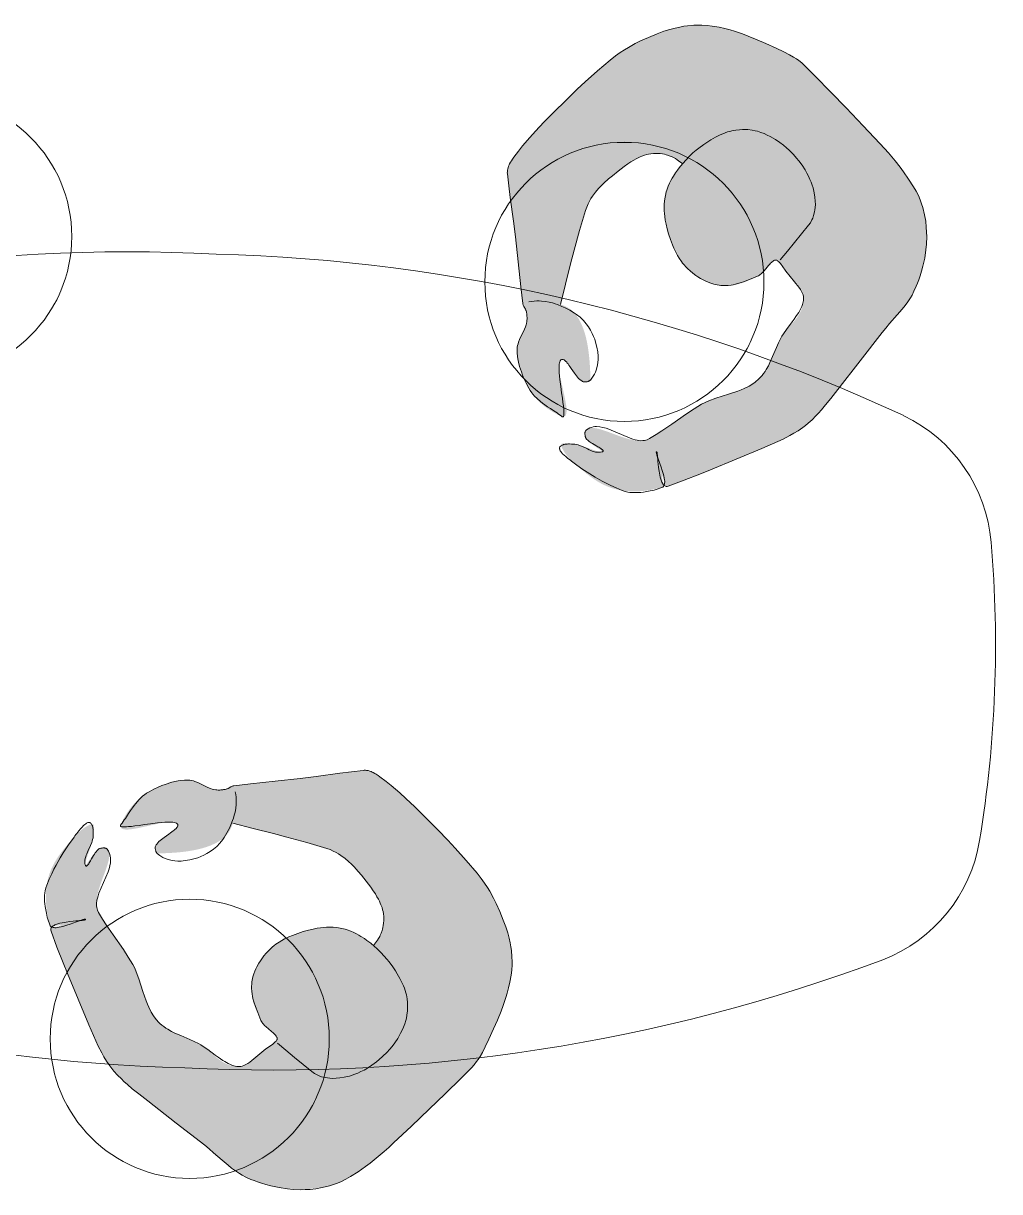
# Model space of a CAD drawing. Header units: millimetres. Extents: x 77208 to 83183, y 651 to 49284.
# Drawn here: x 80481 to 81740, y 40505 to 42012 of the extents above; entities that cross this region are included whole.
import ezdxf

# ---------------------------------------------------------------- set-up
doc = ezdxf.new("R2010")
doc.units = ezdxf.units.MM
doc.header["$MEASUREMENT"] = 0
for name, color, linetype, lineweight in [('FURN-FREE', 1, 'Continuous', 0), ('PRES-FILL', 7, 'Continuous', 0), ('PRES-PEOP', 42, 'Continuous', 0)]:
    doc.layers.add(name, color=color, linetype=linetype, lineweight=lineweight)

msp = doc.modelspace()

# ---------------------------------------------------------------- linework, layer by layer
at = {"layer": 'FURN-FREE', "extrusion": (0, 0, -1)}
for centre, radius, start, end in [((-81530.3, 41325.5), 200, 115.6723, 175.1154), ((-80178.4, 41210), 1556.8, 175.1154, 189.3111), ((-81517.3, 40990.5), 200, 189.3111, 248.7542)]:
    msp.add_arc(centre, radius, start, end, dxfattribs=at)

# ---------------------------------------------------------------- wipeouts: each hides what was drawn before it
at = {"lineweight": 0}
for points in [[(81280.8, 41852.5), (81245.8, 41853.8), (81247.2, 41888.8), (81282.1, 41887.5)], [(80502.6, 41628.7), (80521.2, 41658.3), (80550.8, 41639.7), (80532.2, 41610.1)], [(81093.6, 41612.2), (81109.9, 41581.2), (81078.9, 41564.9), (81062.6, 41595.9)], [(81395.3, 41570.2), (81413.9, 41599.8), (81443.6, 41581.1), (81424.9, 41551.5)], [(80720.1, 40876.4), (80685.2, 40877.7), (80686.5, 40912.7), (80721.5, 40911.3)], [(80532.9, 40636.1), (80605.9, 40602.9), (80518.3, 40588.8), (80501.9, 40619.8)], [(80834.6, 40594.1), (80853.3, 40623.7), (80882.9, 40605), (80864.2, 40575.4)]]:
    msp.add_wipeout(points, dxfattribs=at).dxf.layer = 'FURN-FREE'

# ---------------------------------------------------------------- next in the draw order: wipeouts: each hides what was drawn before it
for points in [[(80184, 41743.8), (80183.9, 41732.5), (80184.5, 41721.2), (80185.8, 41709.9), (80187.9, 41698.8), (80190.6, 41687.9), (80194, 41677.1), (80198.1, 41666.5), (80202.9, 41656.3), (80208.2, 41646.3), (80214.2, 41636.7), (80220.8, 41627.5), (80227.9, 41618.8), (80235.6, 41610.5), (80243.8, 41602.7), (80252.5, 41595.4), (80261.6, 41588.7), (80271.1, 41582.6), (80280.9, 41577), (80291.1, 41572.1), (80301.6, 41567.9), (80312.4, 41564.3), (80323.3, 41561.4), (80334.4, 41559.2), (80345.6, 41557.7), (80356.9, 41557), (80368.2, 41556.9), (80379.5, 41557.5), (80390.7, 41558.8), (80401.8, 41560.9), (80412.8, 41563.6), (80423.6, 41567), (80434.1, 41571.1), (80444.4, 41575.9), (80454.3, 41581.2), (80463.9, 41587.2), (80473.1, 41593.8), (80481.9, 41600.9), (80490.2, 41608.6), (80498, 41616.8), (80505.2, 41625.5), (80512, 41634.6), (80518.1, 41644.1), (80523.6, 41653.9), (80528.5, 41664.1), (80532.7, 41674.6), (80536.3, 41685.4), (80539.2, 41696.3), (80541.4, 41707.4), (80542.9, 41718.6), (80543.7, 41729.9), (80543.8, 41741.2), (80543.1, 41752.5), (80541.8, 41763.7), (80539.8, 41774.8), (80537, 41785.8), (80533.6, 41796.6), (80529.5, 41807.1), (80524.8, 41817.4), (80519.4, 41827.3), (80513.4, 41836.9), (80506.8, 41846.1), (80499.7, 41854.9), (80492, 41863.2), (80483.8, 41871), (80475.2, 41878.3), (80466.1, 41885), (80456.6, 41891.1), (80446.7, 41896.6), (80436.5, 41901.5), (80426, 41905.7), (80415.3, 41909.3), (80404.4, 41912.2), (80393.3, 41914.4), (80382.1, 41915.9), (80370.8, 41916.7), (80359.5, 41916.8), (80348.2, 41916.1), (80336.9, 41914.8), (80325.8, 41912.8), (80314.9, 41910), (80304.1, 41906.6), (80293.5, 41902.5), (80283.3, 41897.8), (80273.3, 41892.4), (80263.7, 41886.4), (80254.5, 41879.8), (80245.8, 41872.7), (80237.5, 41865), (80229.7, 41856.8), (80222.4, 41848.2), (80215.7, 41839.1), (80209.6, 41829.6), (80204, 41819.7), (80199.1, 41809.5), (80194.9, 41799), (80191.3, 41788.3), (80188.4, 41777.4), (80186.2, 41766.3)], [(81076.7, 41685.2), (81076.6, 41673.9), (81077.2, 41662.6), (81078.6, 41651.4), (81080.6, 41640.3), (81083.3, 41629.3), (81086.8, 41618.5), (81090.8, 41608), (81095.6, 41597.7), (81101, 41587.8), (81106.9, 41578.2), (81113.5, 41569), (81120.7, 41560.2), (81128.4, 41551.9), (81136.5, 41544.1), (81145.2, 41536.8), (81154.3, 41530.1), (81163.8, 41524), (81173.7, 41518.5), (81183.9, 41513.6), (81194.4, 41509.4), (81205.1, 41505.8), (81216, 41502.9), (81227.1, 41500.7), (81238.3, 41499.2), (81249.6, 41498.4), (81260.9, 41498.3), (81272.2, 41499), (81283.4, 41500.3), (81294.5, 41502.3), (81305.5, 41505.1), (81316.3, 41508.5), (81326.8, 41512.6), (81337.1, 41517.3), (81347.1, 41522.7), (81356.6, 41528.7), (81365.8, 41535.3), (81374.6, 41542.4), (81382.9, 41550.1), (81390.7, 41558.3), (81398, 41566.9), (81404.7, 41576), (81410.8, 41585.5), (81416.3, 41595.4), (81421.2, 41605.6), (81425.5, 41616.1), (81429, 41626.8), (81431.9, 41637.7), (81434.1, 41648.8), (81435.6, 41660), (81436.4, 41671.3), (81436.5, 41682.6), (81435.9, 41693.9), (81434.5, 41705.2), (81432.5, 41716.3), (81429.8, 41727.2), (81426.3, 41738), (81422.3, 41748.6), (81417.5, 41758.8), (81412.1, 41768.8), (81406.1, 41778.4), (81399.6, 41787.6), (81392.4, 41796.3), (81384.7, 41804.6), (81376.6, 41812.4), (81367.9, 41819.7), (81358.8, 41826.4), (81349.3, 41832.5), (81339.4, 41838.1), (81329.2, 41843), (81318.7, 41847.2), (81308, 41850.8), (81297.1, 41853.7), (81286, 41855.9), (81274.8, 41857.4), (81263.5, 41858.1), (81252.2, 41858.2), (81240.9, 41857.6), (81229.7, 41856.3), (81218.5, 41854.2), (81207.6, 41851.5), (81196.8, 41848.1), (81186.3, 41844), (81176, 41839.2), (81166, 41833.9), (81156.4, 41827.9), (81147.3, 41821.3), (81138.5, 41814.2), (81130.2, 41806.5), (81122.4, 41798.3), (81115.1, 41789.6), (81108.4, 41780.5), (81102.3, 41771), (81096.8, 41761.2), (81091.9, 41751), (81087.6, 41740.5), (81084.1, 41729.7), (81081.2, 41718.8), (81079, 41707.7)], [(80516, 40709.1), (80515.9, 40697.8), (80516.6, 40686.5), (80517.9, 40675.3), (80519.9, 40664.2), (80522.7, 40653.2), (80526.1, 40642.4), (80530.2, 40631.9), (80534.9, 40621.6), (80540.3, 40611.7), (80546.3, 40602.1), (80552.9, 40592.9), (80560, 40584.1), (80567.7, 40575.8), (80575.9, 40568), (80584.5, 40560.7), (80593.6, 40554), (80603.1, 40547.9), (80613, 40542.4), (80623.2, 40537.5), (80633.7, 40533.3), (80644.4, 40529.7), (80655.4, 40526.8), (80666.5, 40524.6), (80677.7, 40523.1), (80688.9, 40522.3), (80700.2, 40522.2), (80711.5, 40522.9), (80722.8, 40524.2), (80733.9, 40526.2), (80744.9, 40529), (80755.6, 40532.4), (80766.2, 40536.5), (80776.5, 40541.2), (80786.4, 40546.6), (80796, 40552.6), (80805.2, 40559.2), (80814, 40566.3), (80822.3, 40574), (80830.1, 40582.2), (80837.3, 40590.8), (80844, 40599.9), (80850.2, 40609.4), (80855.7, 40619.3), (80860.6, 40629.5), (80864.8, 40640), (80868.4, 40650.7), (80871.3, 40661.6), (80873.5, 40672.7), (80875, 40683.9), (80875.8, 40695.2), (80875.8, 40706.5), (80875.2, 40717.8), (80873.9, 40729), (80871.8, 40740.2), (80869.1, 40751.1), (80865.7, 40761.9), (80861.6, 40772.5), (80856.9, 40782.7), (80851.5, 40792.7), (80845.5, 40802.3), (80838.9, 40811.5), (80831.8, 40820.2), (80824.1, 40828.5), (80815.9, 40836.3), (80807.2, 40843.6), (80798.1, 40850.3), (80788.6, 40856.4), (80778.8, 40862), (80768.6, 40866.8), (80758.1, 40871.1), (80747.4, 40874.7), (80736.4, 40877.6), (80725.3, 40879.7), (80714.1, 40881.2), (80702.8, 40882), (80691.5, 40882.1), (80680.2, 40881.5), (80669, 40880.2), (80657.9, 40878.1), (80646.9, 40875.4), (80636.1, 40872), (80625.6, 40867.9), (80615.3, 40863.1), (80605.4, 40857.8), (80595.8, 40851.8), (80586.6, 40845.2), (80577.8, 40838), (80569.5, 40830.4), (80561.7, 40822.2), (80554.5, 40813.5), (80547.8, 40804.4), (80541.6, 40794.9), (80536.1, 40785), (80531.2, 40774.9), (80527, 40764.4), (80523.4, 40753.6), (80520.5, 40742.7), (80518.3, 40731.6)]]:
    msp.add_wipeout(points, dxfattribs=at).dxf.layer = 'FURN-FREE'

# ---------------------------------------------------------------- next in the draw order: hatches: boundary and pattern name
at = {"layer": 'PRES-FILL'}
h = msp.add_hatch(color=256, dxfattribs=at)
edge = h.paths.add_edge_path(flags=16)
edge.add_spline(control_points=[(81307.9, 41416.1), (81305.9, 41418.7), (81305.2, 41423.8), (81304.8, 41429.7)], knot_values=[0, 0, 0, 0, 1, 1, 1, 1], degree=3, periodic=0)
edge.add_spline(control_points=[(81304.8, 41429.7), (81299.6, 41442.5), (81290.6, 41458.3), (81297.9, 41459.2), (81304.9, 41460.1), (81303.9, 41443), (81304.8, 41429.7)], knot_values=[0, 0, 0, 0, 0.509531, 0.509531, 0.509531, 1, 1, 1, 1], degree=3, periodic=0)
edge.add_spline(control_points=[(81304.8, 41429.7), (81307, 41424.2), (81308.6, 41419.2), (81307.9, 41416.1)], knot_values=[0, 0, 0, 0, 1, 1, 1, 1], degree=3, periodic=0)
edge.add_spline(control_points=[(81307.9, 41416.1), (81309.1, 41414.6), (81310.7, 41414), (81313, 41414.9), (81331.1, 41421.6), (81349.5, 41428.5), (81367.6, 41436), (81389.7, 41445.1), (81411.6, 41454.1), (81433.6, 41463.5), (81454.5, 41472.4), (81476.1, 41481), (81493.4, 41495.9), (81508.2, 41508.6), (81519.9, 41524.3), (81531.9, 41539.5), (81551.1, 41563.9), (81569.8, 41588.7), (81589.1, 41613), (81598.5, 41624.9), (81609, 41635.9), (81618.5, 41647.7), (81630.2, 41662.1), (81637.5, 41679), (81641.5, 41698.5), (81648.9, 41734.7), (81647.7, 41770.8), (81629.5, 41801), (81617.1, 41821.6), (81602.3, 41839.6), (81586.1, 41856.7), (81571.6, 41872), (81557.1, 41887.3), (81542.5, 41902.5), (81524.8, 41920.9), (81507.2, 41939.3), (81489, 41957.1), (81475.3, 41970.6), (81456.6, 41977.4), (81438.8, 41985.6), (81416.6, 41996), (81395, 42004.7), (81369.9, 42008.2), (81344.9, 42011.6), (81321.9, 42007.1), (81298.6, 41998.2), (81276.3, 41989.5), (81256, 41979.1), (81238.1, 41964.3), (81212.1, 41942.7), (81187.9, 41919.5), (81164.2, 41895.8), (81146.4, 41877.9), (81129.5, 41859.1), (81114.1, 41839.1), (81109.3, 41833), (81105, 41825.4), (81105.6, 41817.5), (81107.8, 41789.6), (81113, 41763.4), (81116.2, 41736.3), (81119.5, 41707.8), (81121.9, 41679), (81125.6, 41650.5), (81126, 41647), (81128.8, 41644.3), (81129.8, 41640.9), (81130.8, 41637.4), (81131.1, 41633.8), (81131, 41630.2), (81130.7, 41616.6), (81118, 41606.1), (81118.1, 41591.6), (81118.2, 41572.9), (81125.5, 41555.9), (81133.2, 41541.2), (81141.3, 41525.6), (81159.6, 41511.2), (81175.4, 41505), (81196.3, 41496.9), (81159.3, 41580.5), (81176.6, 41578.4), (81186.4, 41577.2), (81193.6, 41549), (81206.5, 41549.2), (81208.6, 41549.3), (81212.8, 41549.5), (81212.7, 41551.7), (81212.2, 41581.6), (81209.2, 41618.5), (81192.2, 41638.1), (81187.7, 41643.3), (81181.4, 41646.9), (81173.9, 41649.3)], knot_values=[0, 0, 0, 0, 0.004098, 0.004098, 0.004098, 0.036354, 0.036354, 0.036354, 0.07573, 0.07573, 0.07573, 0.113201, 0.113201, 0.113201, 0.145266, 0.145266, 0.145266, 0.196552, 0.196552, 0.196552, 0.221625, 0.221625, 0.221625, 0.252365, 0.252365, 0.252365, 0.309173, 0.309173, 0.309173, 0.348127, 0.348127, 0.348127, 0.382965, 0.382965, 0.382965, 0.425054, 0.425054, 0.425054, 0.456865, 0.456865, 0.456865, 0.496842, 0.496842, 0.496842, 0.536467, 0.536467, 0.536467, 0.574696, 0.574696, 0.574696, 0.630228, 0.630228, 0.630228, 0.671879, 0.671879, 0.671879, 0.684675, 0.684675, 0.684675, 0.729775, 0.729775, 0.729775, 0.777357, 0.777357, 0.777357, 0.783126, 0.783126, 0.783126, 0.789055, 0.789055, 0.789055, 0.811446, 0.811446, 0.811446, 0.840448, 0.840448, 0.840448, 0.871083, 0.871083, 0.871083, 0.911485, 0.911485, 0.911485, 0.934486, 0.934486, 0.934486, 0.938181, 0.938181, 0.938181, 0.987094, 0.987094, 0.987094, 1, 1, 1, 1], degree=3, periodic=0)
edge.add_line((81173.9, 41649.3), (81187.1, 41701.7))
edge.add_spline(control_points=[(81187.1, 41701.7), (81193, 41724.8), (81199.3, 41747.7), (81206.3, 41770.4), (81213.6, 41794.6), (81236.3, 41811.8), (81256.4, 41827.1), (81267.4, 41835.4), (81278.3, 41842.8), (81293.9, 41843.9), (81306, 41844.8), (81316, 41841.9), (81324.7, 41835.7)], knot_values=[0, 0, 0, 0, 0.324205, 0.324205, 0.324205, 0.66843, 0.66843, 0.66843, 0.855113, 0.855113, 0.855113, 1, 1, 1, 1], degree=3, periodic=0)
edge.add_line((81324.7, 41835.7), (81331.6, 41830.8))
edge.add_spline(control_points=[(81331.6, 41830.8), (81322.6, 41820.3), (81314.4, 41809.2), (81310.6, 41794.2), (81305.7, 41774.9), (81307.9, 41759.5), (81313.6, 41740.2), (81319.4, 41720.5), (81328.7, 41704.6), (81341.3, 41692.5), (81352.5, 41681.7), (81366.9, 41674.5), (81386.8, 41673.5), (81404.1, 41672.6), (81415.2, 41680), (81428.2, 41685.6), (81438.1, 41689.8), (81445, 41709.8), (81454.6, 41705.2), (81459.5, 41702.9), (81461.7, 41696.5), (81464.9, 41691.9), (81472.8, 41680.2), (81487.7, 41672.6), (81487.6, 41656.2), (81487.4, 41633.1), (81467.1, 41622.3), (81457.8, 41605), (81449.5, 41589.5), (81444.6, 41570.9), (81434, 41557.6), (81416.9, 41536), (81380.7, 41534.2), (81356.1, 41520.4), (81333.3, 41507.5), (81311.5, 41488.9), (81289.1, 41476.2), (81266.2, 41463.1), (81220.5, 41499.6), (81207.5, 41487.4), (81206, 41486), (81205.5, 41481), (81206.2, 41478.4), (81208.3, 41470), (81231.2, 41459.9), (81227.5, 41459), (81222.6, 41457.8), (81202.5, 41468.3), (81190.2, 41469.2), (81185.3, 41469.5), (81172.9, 41472.3), (81174.9, 41467), (81178.6, 41457.4), (81184.8, 41450.5), (81191.8, 41444.5), (81209.4, 41429.3), (81226.4, 41413.3), (81253.8, 41409.2), (81273.6, 41406.3), (81291, 41409.7), (81305, 41413.2), (81306.6, 41413.6), (81307.5, 41414.6), (81307.9, 41416.1)], knot_values=[0, 0, 0, 0, 0.044568, 0.044568, 0.044568, 0.101682, 0.101682, 0.101682, 0.159954, 0.159954, 0.159954, 0.212108, 0.212108, 0.212108, 0.25772, 0.25772, 0.25772, 0.292514, 0.292514, 0.292514, 0.310285, 0.310285, 0.310285, 0.355053, 0.355053, 0.355053, 0.417583, 0.417583, 0.417583, 0.47369, 0.47369, 0.47369, 0.564976, 0.564976, 0.564976, 0.649839, 0.649839, 0.649839, 0.736981, 0.736981, 0.736981, 0.746599, 0.746599, 0.746599, 0.777051, 0.777051, 0.777051, 0.817948, 0.817948, 0.817948, 0.83422, 0.83422, 0.83422, 0.863911, 0.863911, 0.863911, 0.939425, 0.939425, 0.939425, 0.993629, 0.993629, 0.993629, 1, 1, 1, 1], degree=3, periodic=0)
h = msp.add_hatch(color=256, dxfattribs=at)
edge = h.paths.add_edge_path(flags=16)
edge.add_spline(control_points=[(80518.3, 40846.2), (80520.8, 40848.1), (80526, 40848.8), (80531.9, 40849.2)], knot_values=[0, 0, 0, 0, 1, 1, 1, 1], degree=3, periodic=0)
edge.add_spline(control_points=[(80531.9, 40849.2), (80544.7, 40854.4), (80560.5, 40863.4), (80561.4, 40856.1), (80562.3, 40849.1), (80545.2, 40850.1), (80531.9, 40849.2)], knot_values=[0, 0, 0, 0, 0.509531, 0.509531, 0.509531, 1, 1, 1, 1], degree=3, periodic=0)
edge.add_spline(control_points=[(80531.9, 40849.2), (80526.4, 40847), (80521.4, 40845.5), (80518.3, 40846.2)], knot_values=[0, 0, 0, 0, 1, 1, 1, 1], degree=3, periodic=0)
edge.add_spline(control_points=[(80518.3, 40846.2), (80516.8, 40845), (80516.2, 40843.3), (80517, 40841), (80523.8, 40822.9), (80530.7, 40804.5), (80538.2, 40786.4), (80547.3, 40764.3), (80556.3, 40742.4), (80565.7, 40720.4), (80574.6, 40699.5), (80583.2, 40678), (80598.1, 40660.7), (80610.8, 40645.8), (80626.5, 40634.1), (80641.7, 40622.1), (80666, 40602.9), (80690.9, 40584.2), (80715.2, 40565), (80727.1, 40555.6), (80738.1, 40545), (80749.9, 40535.5), (80764.3, 40523.8), (80781.1, 40516.5), (80800.7, 40512.5), (80836.9, 40505.2), (80873, 40506.4), (80903.1, 40524.5), (80923.8, 40536.9), (80941.8, 40551.7), (80958.9, 40567.9), (80974.2, 40582.4), (80989.5, 40597), (81004.7, 40611.6), (81023.1, 40629.2), (81041.5, 40646.9), (81059.3, 40665), (81072.8, 40678.7), (81079.6, 40697.5), (81087.8, 40715.2), (81098.2, 40737.5), (81106.9, 40759), (81110.4, 40784.2), (81113.8, 40809.1), (81109.3, 40832.2), (81100.3, 40855.4), (81091.7, 40877.8), (81081.3, 40898), (81066.5, 40915.9), (81044.9, 40941.9), (81021.7, 40966.2), (80998, 40989.9), (80980.1, 41007.6), (80961.3, 41024.5), (80941.3, 41040), (80935.2, 41044.7), (80927.6, 41049), (80919.7, 41048.4), (80891.8, 41046.2), (80865.6, 41041), (80838.5, 41037.8), (80810, 41034.5), (80781.2, 41032.1), (80752.7, 41028.5), (80749.2, 41028), (80746.5, 41025.2), (80743.1, 41024.3), (80739.6, 41023.3), (80736, 41023), (80732.4, 41023), (80718.8, 41023.3), (80708.3, 41036), (80693.8, 41035.9), (80675.1, 41035.8), (80658.1, 41028.5), (80643.4, 41020.8), (80627.8, 41012.8), (80613.4, 40994.4), (80607.2, 40978.6), (80599.1, 40957.7), (80682.6, 40994.7), (80680.6, 40977.4), (80679.4, 40967.6), (80651.2, 40960.5), (80651.4, 40947.5), (80651.5, 40945.4), (80651.7, 40941.2), (80653.9, 40941.3), (80683.8, 40941.8), (80720.7, 40944.8), (80740.3, 40961.8), (80745.5, 40966.3), (80749.1, 40972.7), (80751.5, 40980.1)], knot_values=[0, 0, 0, 0, 0.004098, 0.004098, 0.004098, 0.036354, 0.036354, 0.036354, 0.07573, 0.07573, 0.07573, 0.113201, 0.113201, 0.113201, 0.145266, 0.145266, 0.145266, 0.196552, 0.196552, 0.196552, 0.221625, 0.221625, 0.221625, 0.252365, 0.252365, 0.252365, 0.309173, 0.309173, 0.309173, 0.348127, 0.348127, 0.348127, 0.382965, 0.382965, 0.382965, 0.425054, 0.425054, 0.425054, 0.456865, 0.456865, 0.456865, 0.496842, 0.496842, 0.496842, 0.536467, 0.536467, 0.536467, 0.574696, 0.574696, 0.574696, 0.630228, 0.630228, 0.630228, 0.671879, 0.671879, 0.671879, 0.684675, 0.684675, 0.684675, 0.729775, 0.729775, 0.729775, 0.777357, 0.777357, 0.777357, 0.783126, 0.783126, 0.783126, 0.789055, 0.789055, 0.789055, 0.811446, 0.811446, 0.811446, 0.840448, 0.840448, 0.840448, 0.871083, 0.871083, 0.871083, 0.911485, 0.911485, 0.911485, 0.934486, 0.934486, 0.934486, 0.938181, 0.938181, 0.938181, 0.987094, 0.987094, 0.987094, 1, 1, 1, 1], degree=3, periodic=0)
edge.add_line((80751.5, 40980.1), (80803.9, 40966.9))
edge.add_spline(control_points=[(80803.9, 40966.9), (80826.9, 40961.1), (80849.8, 40954.7), (80872.6, 40947.7), (80896.7, 40940.4), (80914, 40917.7), (80929.3, 40897.6), (80937.6, 40886.7), (80945, 40875.7), (80946.1, 40860.1), (80947, 40848), (80944.1, 40838), (80937.9, 40829.3)], knot_values=[0, 0, 0, 0, 0.324205, 0.324205, 0.324205, 0.66843, 0.66843, 0.66843, 0.855113, 0.855113, 0.855113, 1, 1, 1, 1], degree=3, periodic=0)
edge.add_line((80937.9, 40829.3), (80932.9, 40822.4))
edge.add_spline(control_points=[(80932.9, 40822.4), (80922.5, 40831.4), (80911.4, 40839.6), (80896.3, 40843.4), (80877.1, 40848.3), (80861.7, 40846.1), (80842.4, 40840.4), (80822.7, 40834.6), (80806.8, 40825.3), (80794.7, 40812.8), (80783.9, 40801.5), (80776.7, 40787.1), (80775.7, 40767.3), (80774.8, 40749.9), (80782.2, 40738.8), (80787.8, 40725.8), (80792, 40715.9), (80812, 40709.1), (80807.4, 40699.4), (80805.1, 40694.5), (80798.7, 40692.3), (80794.1, 40689.2), (80782.4, 40681.2), (80774.8, 40666.3), (80758.3, 40666.4), (80735.3, 40666.7), (80724.5, 40686.9), (80707.2, 40696.2), (80691.7, 40704.5), (80673.1, 40709.5), (80659.8, 40720), (80638.2, 40737.1), (80636.4, 40773.3), (80622.6, 40797.9), (80609.7, 40820.7), (80591.1, 40842.6), (80578.4, 40864.9), (80565.3, 40887.8), (80601.8, 40933.5), (80589.6, 40946.6), (80588.2, 40948), (80583.2, 40948.5), (80580.6, 40947.8), (80572.2, 40945.8), (80562.1, 40922.9), (80561.2, 40926.5), (80560, 40931.5), (80570.4, 40951.5), (80571.4, 40963.9), (80571.7, 40968.8), (80574.5, 40981.1), (80569.2, 40979.1), (80559.6, 40975.5), (80552.7, 40969.2), (80546.7, 40962.3), (80531.5, 40944.7), (80515.5, 40927.7), (80511.4, 40900.2), (80508.5, 40880.5), (80511.9, 40863.1), (80515.4, 40849.1), (80515.8, 40847.4), (80516.8, 40846.5), (80518.3, 40846.2)], knot_values=[0, 0, 0, 0, 0.044568, 0.044568, 0.044568, 0.101682, 0.101682, 0.101682, 0.159954, 0.159954, 0.159954, 0.212108, 0.212108, 0.212108, 0.25772, 0.25772, 0.25772, 0.292514, 0.292514, 0.292514, 0.310285, 0.310285, 0.310285, 0.355053, 0.355053, 0.355053, 0.417583, 0.417583, 0.417583, 0.47369, 0.47369, 0.47369, 0.564976, 0.564976, 0.564976, 0.649839, 0.649839, 0.649839, 0.736981, 0.736981, 0.736981, 0.746599, 0.746599, 0.746599, 0.777051, 0.777051, 0.777051, 0.817948, 0.817948, 0.817948, 0.83422, 0.83422, 0.83422, 0.863911, 0.863911, 0.863911, 0.939425, 0.939425, 0.939425, 0.993629, 0.993629, 0.993629, 1, 1, 1, 1], degree=3, periodic=0)

# ---------------------------------------------------------------- next in the draw order: linework, layer by layer
at = {"layer": 'FURN-FREE', "lineweight": 0}
for centre in [(80363.8, 41736.8), (81256.5, 41678.3), (80695.9, 40702.2)]:
    msp.add_circle(centre, 180, dxfattribs=at)
at = {"layer": 'FURN-FREE', "extrusion": (0, 0, -1)}
for centre, start, end in [((-80615.2, 39476.5), 69.4801, 92.9392), ((-80671.9, 39474.3), 91.4874, 114.9465), ((-80747.7, 42904.6), 271.4874, 294.9465), ((-80804.4, 42902.5), 249.4801, 272.9392)]:
    msp.add_arc(centre, 2240.5, start, end, dxfattribs=at)
at = {"layer": 'PRES-PEOP', "flags": 128}
for points in [[(81133.3, 41652.4), (81136.9, 41653.1), (81140.3, 41653.5), (81143.5, 41653.7), (81146.6, 41653.7), (81149.4, 41653.6), (81154.8, 41653), (81159.5, 41652.1), (81163.6, 41651.1), (81167.2, 41650), (81170.4, 41648.9), (81175.9, 41646.7), (81180, 41644.9), (81186.1, 41641.7), (81192.2, 41638.1), (81194.8, 41636.4), (81199.6, 41632.6), (81203.7, 41628.5), (81207.2, 41624.3), (81210.2, 41620.1), (81212.8, 41616), (81214.9, 41611.9), (81216.7, 41608), (81218.2, 41604.2), (81219.4, 41600.6), (81221.1, 41593.9), (81222.1, 41587.9), (81222.5, 41582.7), (81222.5, 41578.3), (81222.2, 41574.5), (81221.8, 41571.2), (81220.5, 41565.8), (81219.1, 41561.9), (81217.9, 41559.1), (81215.5, 41555.3), (81212.7, 41551.7), (81212.4, 41551.4), (81212.1, 41551.2), (81211.8, 41551), (81211.5, 41550.8), (81211.2, 41550.6), (81210.6, 41550.3), (81210.1, 41550.1), (81209.6, 41549.9), (81209.2, 41549.8), (81208.5, 41549.6), (81208, 41549.5), (81207.6, 41549.4), (81207, 41549.3), (81206.8, 41549.3), (81206.5, 41549.2), (81205.5, 41549.2), (81204.5, 41549.3), (81203.5, 41549.6), (81202.6, 41550), (81201.6, 41550.5), (81200.8, 41551.1), (81199.1, 41552.4), (81197.5, 41553.9), (81196, 41555.6), (81194.7, 41557.2), (81192.2, 41560.6), (81187.9, 41566.7), (81186.3, 41569), (81185, 41570.8), (81183.9, 41572.4), (81182.9, 41573.6), (81182.1, 41574.6), (81180.6, 41576.1), (81179.6, 41577), (81178.8, 41577.6), (81177.7, 41578.1), (81177.1, 41578.3), (81176.6, 41578.4), (81175.4, 41578.2), (81174.5, 41577.6), (81173.7, 41576.6), (81173.2, 41575.3), (81172.8, 41573.8), (81172.5, 41572), (81172.3, 41570.1), (81172.2, 41568.1), (81172.2, 41566), (81172.4, 41561.5), (81172.8, 41556.8), (81173.2, 41552.3), (81174.4, 41543.3), (81175.5, 41535.3), (81176.5, 41528.5), (81177.3, 41522.9), (81177.9, 41518.4), (81178.2, 41514.8), (81178.5, 41512), (81178.5, 41509.8), (81178.5, 41508.2), (81178.4, 41507), (81178.3, 41506.1), (81177.9, 41504.9), (81177.5, 41504.4), (81177.1, 41504.3), (81176.4, 41504.4), (81175.4, 41505), (81173.7, 41506.5), (81171.7, 41507.9), (81169.6, 41509.3), (81167.5, 41510.7), (81165.4, 41512), (81161.2, 41514.8), (81157.3, 41517.3), (81153.8, 41519.8), (81150.8, 41522), (81148.2, 41524), (81143.8, 41527.9), (81140.7, 41530.9), (81138.5, 41533.3), (81137, 41535.2), (81135, 41538.1), (81133.2, 41541.2), (81130, 41547.5), (81127.4, 41553), (81125.3, 41557.9), (81123.7, 41562.1), (81122.4, 41565.8), (81121.4, 41569), (81119.9, 41574.7), (81119, 41579), (81118.6, 41582.1), (81118.2, 41586.9), (81118.1, 41591.6), (81118.3, 41594), (81118.7, 41596.3), (81119.3, 41598.4), (81119.9, 41600.4), (81121.4, 41604.1), (81127.5, 41617.1), (81128.8, 41620.4), (81129.7, 41622.8), (81130.2, 41624.7), (81130.7, 41627.4), (81130.9, 41628.8), (81131, 41630.2), (81131, 41631.5), (81131, 41632.6), (81130.9, 41633.7), (81130.9, 41634.6), (81130.7, 41636.2), (81130.6, 41637.4), (81130.4, 41638.3), (81130.1, 41639.6), (81129.8, 41640.9), (81129.6, 41641.5), (81129.3, 41642.1), (81128.8, 41643.1), (81126.9, 41646.7), (81126.4, 41647.6), (81126.1, 41648.3), (81125.9, 41648.8), (81125.7, 41649.6), (81125.6, 41650.1), (81125.6, 41650.5), (81123, 41671.9), (81119.7, 41704.1), (81116.2, 41736.3), (81113.6, 41756.6), (81109.3, 41787.1), (81107.3, 41802.3), (81105.6, 41817.5), (81105.5, 41818.9), (81105.6, 41820.3), (81105.7, 41821.5), (81105.8, 41822.7), (81106.1, 41823.8), (81106.6, 41825.8), (81107.2, 41827.5), (81107.9, 41829.1), (81108.5, 41830.4), (81109.7, 41832.6), (81110.7, 41834.3), (81112.4, 41836.7), (81114.1, 41839.1), (81120, 41847), (81125.3, 41853.5), (81134.6, 41864.5), (81141.8, 41872.5), (81152.8, 41884.2), (81164.2, 41895.8), (81182.1, 41913.5), (81195.6, 41926.6), (81205.9, 41936.2), (81221.7, 41950.4), (81238.1, 41964.3), (81245, 41969.7), (81251.2, 41974), (81256.7, 41977.6), (81261.7, 41980.6), (81270.5, 41985.5), (81277.3, 41988.9), (81287.8, 41993.6), (81298.6, 41998.2), (81307.4, 42001.4), (81315.2, 42003.8), (81322, 42005.6), (81328, 42006.9), (81333.3, 42007.9), (81337.9, 42008.5), (81346, 42009.3), (81352, 42009.5), (81356.5, 42009.4), (81363.2, 42009), (81369.9, 42008.2), (81378.6, 42006.6), (81386.2, 42004.8), (81392.9, 42003.1), (81398.7, 42001.4), (81408.8, 41998), (81416.3, 41995.2), (81427.6, 41990.6), (81438.8, 41985.6), (81452.3, 41979.6), (81462.3, 41974.9), (81469.5, 41971.2), (81474.7, 41968.2), (81478.5, 41965.7), (81481.3, 41963.7), (81485.2, 41960.6), (81489, 41957.1), (81502.6, 41943.6), (81522.6, 41923.1), (81542.5, 41902.5), (81564.3, 41879.7), (81586.1, 41856.7), (81592.1, 41850.3), (81597.2, 41844.5), (81605.8, 41834.3), (81612, 41826.3), (81616.5, 41820.2), (81623.1, 41810.8), (81629.5, 41801), (81632.9, 41795.2), (81635.7, 41789.6), (81638, 41784.2), (81639.8, 41779.1), (81641.4, 41774.1), (81643.7, 41764.7), (81645.1, 41756.4), (81645.9, 41749), (81646.3, 41742.5), (81646.4, 41736.9), (81646, 41727), (81645.4, 41719.7), (81643.8, 41708.9), (81641.5, 41698.5), (81639.7, 41691.9), (81637.9, 41686.1), (81636.2, 41681), (81634.6, 41676.6), (81633, 41672.8), (81630, 41666.2), (81627.5, 41661.3), (81625.5, 41657.8), (81622.2, 41652.6), (81618.5, 41647.7), (81614.9, 41643.2), (81608.4, 41635.6), (81598.6, 41624.4), (81593.8, 41618.8), (81589.1, 41613), (81560.5, 41576.3), (81531.9, 41539.5), (81522.9, 41528.1), (81516.1, 41519.6), (81510.8, 41513.4), (81506.7, 41508.8), (81503.5, 41505.5), (81498.6, 41500.6), (81493.4, 41495.9), (81490, 41493.2), (81486.8, 41490.7), (81480.6, 41486.4), (81475.1, 41483), (81470.1, 41480.2), (81461.1, 41475.6), (81454.3, 41472.4), (81433.6, 41463.5), (81400.6, 41449.7), (81367.6, 41436), (81354, 41430.5), (81333.4, 41422.5), (81313, 41414.9), (81311.7, 41414.5), (81310.5, 41414.5), (81309.5, 41414.7), (81308.5, 41415.2), (81307.7, 41415.9), (81306.9, 41416.7), (81306.2, 41417.7), (81305.5, 41418.7), (81305, 41419.9), (81304.4, 41421.1), (81303.5, 41423.7), (81302.8, 41426.3), (81302.2, 41429), (81301.3, 41434.3), (81300.6, 41439.1), (81300.2, 41443.2), (81299.8, 41446.6), (81299.6, 41449.5), (81299.4, 41451.7), (81299.2, 41453.5), (81299.1, 41455), (81298.9, 41456.1), (81298.8, 41456.9), (81298.6, 41458.1), (81298.5, 41458.8), (81298.3, 41459.1), (81298.1, 41459.3), (81297.9, 41459.2), (81297.7, 41458.8), (81297.7, 41458.3), (81297.8, 41457.6), (81297.9, 41456.7), (81298.2, 41455.8), (81298.5, 41454.8), (81298.8, 41453.7), (81299.6, 41451.4), (81300.5, 41449), (81301.4, 41446.5), (81302.3, 41444.1), (81304, 41439.3), (81305.4, 41435), (81306.6, 41431.3), (81307.4, 41428.1), (81308, 41425.5), (81308.3, 41423.2), (81308.5, 41421.4), (81308.5, 41419.9), (81308.4, 41418.7), (81308.3, 41417.7), (81307.9, 41416.2), (81307.4, 41415.2), (81306.9, 41414.5), (81306.1, 41413.7), (81305, 41413.2), (81302.4, 41412.2), (81299.9, 41411.4), (81297.3, 41410.6), (81294.8, 41409.9), (81289.9, 41408.8), (81285.3, 41407.9), (81281.3, 41407.3), (81277.7, 41406.9), (81274.5, 41406.6), (81271.8, 41406.5), (81267, 41406.6), (81263.5, 41406.9), (81261, 41407.3), (81257.3, 41408.1), (81253.8, 41409.2), (81245.9, 41412.5), (81239, 41415.7), (81233, 41418.6), (81227.8, 41421.4), (81218.7, 41426.5), (81211.9, 41430.7), (81201.8, 41437.3), (81191.8, 41444.5), (81190.2, 41445.7), (81188.5, 41446.9), (81186.9, 41448.2), (81183.7, 41450.6), (81181, 41452.9), (81178.7, 41454.9), (81176.9, 41456.7), (81175.6, 41458.2), (81174.6, 41459.5), (81173.8, 41460.6), (81173.4, 41461.6), (81173.1, 41462.4), (81172.9, 41463.1), (81172.8, 41463.6), (81172.9, 41464.1), (81173, 41464.9), (81173.3, 41465.5), (81173.6, 41465.9), (81174.2, 41466.5), (81174.9, 41467), (81175.8, 41467.5), (81176.6, 41467.9), (81177.4, 41468.2), (81178.1, 41468.4), (81178.8, 41468.6), (81180.2, 41468.9), (81181.5, 41469.1), (81182.5, 41469.2), (81184.5, 41469.3), (81185.9, 41469.3), (81188.1, 41469.2), (81190.2, 41469.2), (81192.5, 41469), (81194.8, 41468.5), (81196.8, 41468), (81198.8, 41467.3), (81202.5, 41465.8), (81208.9, 41462.8), (81211.2, 41461.7), (81213.3, 41460.8), (81215.1, 41460.1), (81216.7, 41459.6), (81219.4, 41458.9), (81221.5, 41458.6), (81223, 41458.5), (81224.1, 41458.5), (81225.8, 41458.6), (81227.5, 41459), (81228.2, 41459.2), (81228.7, 41459.5), (81229, 41459.8), (81229.2, 41460.2), (81229.2, 41460.5), (81229, 41460.8), (81228.8, 41461.2), (81228.5, 41461.6), (81228.1, 41461.9), (81227.7, 41462.3), (81227.2, 41462.7), (81226.1, 41463.5), (81224.8, 41464.3), (81223.6, 41465), (81222.3, 41465.7), (81219.8, 41467.2), (81215.2, 41469.9), (81213.6, 41470.9), (81212.2, 41471.8), (81211, 41472.6), (81210.1, 41473.4), (81209.3, 41474), (81208.2, 41475.1), (81207.4, 41475.9), (81207, 41476.5), (81206.5, 41477.5), (81206.3, 41477.9), (81206.2, 41478.4), (81206.1, 41478.9), (81206, 41479.4), (81205.9, 41479.9), (81205.8, 41480.8), (81205.7, 41481.7), (81205.7, 41482.5), (81205.7, 41483.3), (81205.7, 41483.9), (81205.8, 41484.4), (81205.9, 41484.8), (81206, 41485.2), (81206.1, 41485.5), (81206.4, 41486.1), (81206.6, 41486.4), (81206.8, 41486.7), (81207.1, 41487.1), (81207.5, 41487.4), (81209.7, 41488.8), (81212, 41489.9), (81214.2, 41490.7), (81216.4, 41491.3), (81218.6, 41491.6), (81220.7, 41491.7), (81224.9, 41491.4), (81228.9, 41490.7), (81232.8, 41489.6), (81236.4, 41488.4), (81264.1, 41476.6), (81267.5, 41475.4), (81270.4, 41474.6), (81272.9, 41474.1), (81277.2, 41473.5), (81280.3, 41473.6), (81282.6, 41473.8), (81285.9, 41474.7), (81289.1, 41476.2), (81297.6, 41481.3), (81304.9, 41486), (81317.6, 41494.8), (81336.8, 41508.2), (81346.4, 41514.5), (81356.1, 41520.4), (81360.8, 41522.8), (81365.4, 41524.8), (81374.4, 41528.2), (81390.7, 41533.4), (81402.9, 41537.5), (81407.3, 41539.2), (81411.1, 41540.8), (81417.5, 41544), (81422.1, 41546.8), (81425.3, 41549.1), (81429.9, 41553.1), (81432, 41555.3), (81434, 41557.6), (81436.1, 41560.3), (81437.9, 41562.9), (81439.5, 41565.4), (81442.2, 41570.2), (81444.3, 41574.5), (81447.7, 41582.2), (81452.6, 41593.8), (81455.1, 41599.5), (81457.8, 41605), (81459.7, 41608.2), (81461.6, 41611.2), (81465.5, 41616.9), (81472.8, 41626.7), (81475.6, 41630.4), (81477.8, 41633.6), (81479.7, 41636.5), (81481.3, 41638.9), (81483.7, 41643.3), (81485.2, 41646.5), (81486.1, 41648.9), (81487.1, 41652.5), (81487.4, 41654.3), (81487.6, 41656.2), (81487.6, 41657.3), (81487.4, 41659.5), (81487, 41661.5), (81486.3, 41663.4), (81485.5, 41665.2), (81484.7, 41666.9), (81483.7, 41668.5), (81481.7, 41671.4), (81464.9, 41691.9), (81459.9, 41699.1), (81458.6, 41700.8), (81457.7, 41702), (81456.9, 41702.9), (81455.8, 41704.1), (81454.6, 41705.2), (81453.9, 41705.8), (81453.2, 41706.1), (81452.6, 41706.3), (81451.9, 41706.4), (81451.3, 41706.4), (81450.7, 41706.3), (81450, 41706.1), (81449.4, 41705.9), (81448.3, 41705.2), (81447.1, 41704.3), (81446.1, 41703.4), (81445.1, 41702.3), (81444.1, 41701.3), (81442.3, 41699.2), (81438.9, 41695.2), (81436.4, 41692.2), (81434.4, 41690.1), (81432.9, 41688.7), (81431.7, 41687.7), (81430.8, 41687.1), (81429.5, 41686.2), (81428.2, 41685.6), (81418, 41681.4), (81410.2, 41678.5), (81404.3, 41676.5), (81399.9, 41675.3), (81396.6, 41674.6), (81394.1, 41674.2), (81390.4, 41673.7), (81386.8, 41673.5), (81383.8, 41673.5), (81381.1, 41673.7), (81378.6, 41674), (81376.2, 41674.3), (81371.7, 41675.3), (81367.8, 41676.5), (81364.4, 41677.7), (81361.5, 41679), (81358.9, 41680.3), (81354.5, 41682.7), (81351.1, 41684.9), (81348.6, 41686.6), (81344.9, 41689.4), (81341.3, 41692.5), (81338.3, 41695.2), (81335.8, 41697.8), (81333.6, 41700.2), (81331.6, 41702.5), (81330, 41704.7), (81327.1, 41708.9), (81324.8, 41712.5), (81323.1, 41715.8), (81320.3, 41721.6), (81318.5, 41726.1), (81316, 41733.1), (81313.6, 41740.2), (81311.7, 41746.8), (81310.2, 41752.7), (81309.2, 41758), (81308.6, 41762.6), (81308.1, 41766.6), (81307.9, 41770.1), (81307.8, 41773.2), (81308, 41778.5), (81308.3, 41782.5), (81308.7, 41785.5), (81309.5, 41789.8), (81310.6, 41794.2), (81311.4, 41796.7), (81313.1, 41801.5), (81314.9, 41805.5), (81316.6, 41809), (81318.2, 41812), (81319.7, 41814.5), (81322.5, 41819), (81324.8, 41822.3), (81328.6, 41827.2), (81332.7, 41832), (81335.4, 41834.9), (81340.5, 41840.2), (81345, 41844.5), (81349.1, 41848), (81352.7, 41850.9), (81359.1, 41855.6), (81364.1, 41859), (81368, 41861.3), (81373.9, 41864.7), (81380, 41867.8), (81383.3, 41869.3), (81386.4, 41870.6), (81389.5, 41871.6), (81392.3, 41872.4), (81395.1, 41873.1), (81400.3, 41874), (81404.9, 41874.5), (81409, 41874.7), (81412.6, 41874.7), (81415.7, 41874.6), (81421.1, 41873.9), (81425.1, 41873.2), (81428.1, 41872.5), (81432.5, 41871.1), (81436.7, 41869.5), (81440.8, 41867.6), (81444.6, 41865.7), (81451.3, 41861.9), (81457, 41858.1), (81461.7, 41854.6), (81465.6, 41851.3), (81469, 41848.2), (81474.6, 41842.6), (81478.6, 41838), (81481.5, 41834.4), (81485.6, 41828.7), (81489.6, 41822.8), (81492, 41818.6), (81494.1, 41814.5), (81495.9, 41810.5), (81497.5, 41806.7), (81498.7, 41803.1), (81499.8, 41799.6), (81501.4, 41793.1), (81502.3, 41787.4), (81502.7, 41782.4), (81502.8, 41778.1), (81502.6, 41774.4), (81502.3, 41771.2), (81501.8, 41768.4), (81500.6, 41763.8), (81499.4, 41760.5), (81498.3, 41758.1), (81496.4, 41754.6), (81494.1, 41751.3), (81475.9, 41728.9), (81466.7, 41717.8), (81457.3, 41706.8)], [(81173.9, 41649.3), (81180.5, 41675.5), (81187.1, 41701.7), (81191.6, 41719), (81198.6, 41744.7), (81202.3, 41757.6), (81206.3, 41770.4), (81207.9, 41774.8), (81209.6, 41778.8), (81211.4, 41782.4), (81213.3, 41785.7), (81215.2, 41788.7), (81219.2, 41794), (81223.1, 41798.5), (81226.7, 41802.3), (81230, 41805.6), (81236.1, 41811.1), (81241, 41815.1), (81248.6, 41821.1), (81256.4, 41827.1), (81261, 41830.4), (81265, 41833.1), (81268.5, 41835.2), (81271.6, 41837), (81274.4, 41838.4), (81276.8, 41839.5), (81278.9, 41840.3), (81282.6, 41841.7), (81285.4, 41842.5), (81287.5, 41843), (81290.7, 41843.6), (81293.9, 41843.9), (81295.8, 41844), (81297.6, 41844), (81299.4, 41844), (81302.7, 41843.7), (81305.6, 41843.3), (81308.1, 41842.8), (81310.4, 41842.3), (81312.3, 41841.7), (81315.6, 41840.5), (81318, 41839.5), (81319.8, 41838.7), (81322.3, 41837.3), (81324.7, 41835.7), (81328.2, 41833.2), (81331.6, 41830.8)], [(80754.6, 41020.7), (80755.3, 41017.1), (80755.7, 41013.7), (80755.9, 41010.5), (80755.9, 41007.5), (80755.8, 41004.6), (80755.2, 40999.3), (80754.3, 40994.6), (80753.3, 40990.4), (80752.2, 40986.8), (80751.1, 40983.7), (80748.9, 40978.2), (80747.1, 40974), (80743.9, 40967.9), (80740.3, 40961.8), (80738.6, 40959.2), (80734.8, 40954.4), (80730.7, 40950.3), (80726.5, 40946.8), (80722.3, 40943.8), (80718.1, 40941.2), (80714.1, 40939.1), (80710.2, 40937.3), (80706.4, 40935.8), (80702.8, 40934.7), (80696, 40932.9), (80690.1, 40932), (80684.9, 40931.5), (80680.5, 40931.5), (80676.7, 40931.8), (80673.4, 40932.3), (80668, 40933.5), (80664.1, 40934.9), (80661.3, 40936.2), (80657.4, 40938.5), (80653.9, 40941.3), (80653.6, 40941.6), (80653.4, 40941.9), (80653.2, 40942.2), (80653, 40942.5), (80652.8, 40942.8), (80652.5, 40943.4), (80652.3, 40943.9), (80652.1, 40944.4), (80652, 40944.8), (80651.8, 40945.5), (80651.7, 40946.1), (80651.6, 40946.5), (80651.5, 40947), (80651.5, 40947.3), (80651.4, 40947.5), (80651.4, 40948.5), (80651.5, 40949.6), (80651.8, 40950.5), (80652.2, 40951.5), (80652.7, 40952.4), (80653.3, 40953.3), (80654.6, 40954.9), (80656.1, 40956.5), (80657.8, 40958), (80659.4, 40959.4), (80662.8, 40961.9), (80668.9, 40966.1), (80671.2, 40967.7), (80673, 40969), (80674.6, 40970.2), (80675.8, 40971.1), (80676.8, 40972), (80678.3, 40973.4), (80679.2, 40974.5), (80679.8, 40975.2), (80680.3, 40976.3), (80680.5, 40976.9), (80680.6, 40977.4), (80680.4, 40978.6), (80679.8, 40979.5), (80678.8, 40980.3), (80677.5, 40980.9), (80676, 40981.3), (80674.2, 40981.6), (80672.3, 40981.7), (80670.3, 40981.8), (80668.2, 40981.8), (80663.7, 40981.6), (80659, 40981.3), (80654.5, 40980.8), (80645.5, 40979.6), (80637.5, 40978.5), (80630.7, 40977.5), (80625.1, 40976.7), (80620.6, 40976.2), (80617, 40975.8), (80614.2, 40975.6), (80612, 40975.5), (80610.4, 40975.5), (80609.2, 40975.6), (80608.3, 40975.7), (80607.1, 40976.1), (80606.6, 40976.5), (80606.5, 40976.9), (80606.6, 40977.7), (80607.2, 40978.6), (80608.7, 40980.4), (80610.1, 40982.3), (80611.5, 40984.4), (80612.9, 40986.5), (80614.2, 40988.6), (80617, 40992.9), (80619.5, 40996.7), (80621.9, 41000.2), (80624.2, 41003.2), (80626.2, 41005.8), (80630.1, 41010.2), (80633.1, 41013.3), (80635.5, 41015.5), (80637.4, 41017), (80640.3, 41019.1), (80643.4, 41020.8), (80649.7, 41024), (80655.2, 41026.6), (80660.1, 41028.7), (80664.3, 41030.3), (80668, 41031.6), (80671.2, 41032.6), (80676.9, 41034.1), (80681.2, 41035), (80684.3, 41035.4), (80689.1, 41035.9), (80693.8, 41035.9), (80696.2, 41035.7), (80698.5, 41035.3), (80700.6, 41034.7), (80702.6, 41034.1), (80706.3, 41032.6), (80719.3, 41026.5), (80722.6, 41025.2), (80725, 41024.3), (80726.9, 41023.8), (80729.6, 41023.3), (80731, 41023.1), (80732.4, 41023), (80733.7, 41023), (80734.8, 41023), (80735.9, 41023.1), (80736.8, 41023.1), (80738.4, 41023.3), (80739.6, 41023.5), (80740.4, 41023.6), (80741.8, 41023.9), (80743.1, 41024.3), (80743.7, 41024.5), (80744.3, 41024.7), (80745.3, 41025.2), (80748.9, 41027.1), (80749.8, 41027.6), (80750.5, 41027.9), (80751, 41028.1), (80751.8, 41028.3), (80752.2, 41028.4), (80752.7, 41028.5), (80774.1, 41031), (80806.3, 41034.4), (80838.5, 41037.8), (80858.8, 41040.4), (80889.3, 41044.7), (80904.5, 41046.7), (80919.7, 41048.4), (80921.1, 41048.5), (80922.5, 41048.5), (80923.7, 41048.4), (80924.9, 41048.2), (80926, 41048), (80928, 41047.4), (80929.7, 41046.8), (80931.2, 41046.1), (80932.6, 41045.5), (80934.8, 41044.3), (80936.5, 41043.3), (80938.9, 41041.7), (80941.3, 41040), (80949.1, 41034), (80955.7, 41028.8), (80966.7, 41019.4), (80974.7, 41012.2), (80986.4, 41001.2), (80998, 40989.9), (81015.7, 40971.9), (81028.8, 40958.4), (81038.4, 40948.1), (81052.6, 40932.3), (81066.5, 40915.9), (81071.8, 40909), (81076.2, 40902.8), (81079.8, 40897.3), (81082.8, 40892.4), (81087.6, 40883.5), (81091, 40876.7), (81095.8, 40866.2), (81100.3, 40855.4), (81103.6, 40846.6), (81106, 40838.9), (81107.8, 40832), (81109.1, 40826), (81110.1, 40820.7), (81110.7, 40816.1), (81111.5, 40808), (81111.7, 40802), (81111.6, 40797.5), (81111.2, 40790.8), (81110.4, 40784.2), (81108.8, 40775.4), (81107, 40767.8), (81105.3, 40761.1), (81103.5, 40755.3), (81100.2, 40745.2), (81097.4, 40737.7), (81092.8, 40726.4), (81087.8, 40715.2), (81081.8, 40701.7), (81077.1, 40691.8), (81073.4, 40684.5), (81070.4, 40679.3), (81067.9, 40675.5), (81065.9, 40672.8), (81062.8, 40668.8), (81059.3, 40665), (81045.8, 40651.4), (81025.3, 40631.4), (81004.7, 40611.6), (80981.9, 40589.7), (80958.9, 40567.9), (80952.5, 40561.9), (80946.7, 40556.9), (80936.5, 40548.2), (80928.5, 40542), (80922.4, 40537.5), (80913, 40530.9), (80903.1, 40524.5), (80897.4, 40521.1), (80891.8, 40518.4), (80886.4, 40516.1), (80881.2, 40514.2), (80876.3, 40512.7), (80866.9, 40510.4), (80858.6, 40508.9), (80851.2, 40508.1), (80844.7, 40507.8), (80839.1, 40507.7), (80829.2, 40508), (80821.9, 40508.7), (80811.1, 40510.3), (80800.7, 40512.5), (80794.1, 40514.3), (80788.3, 40516.1), (80783.2, 40517.8), (80778.8, 40519.5), (80774.9, 40521), (80768.4, 40524), (80763.5, 40526.5), (80760, 40528.5), (80754.8, 40531.8), (80749.9, 40535.5), (80745.4, 40539.1), (80737.8, 40545.6), (80726.6, 40555.4), (80721, 40560.3), (80715.2, 40565), (80678.5, 40593.5), (80641.7, 40622.1), (80630.3, 40631.1), (80621.8, 40637.9), (80615.6, 40643.2), (80611, 40647.3), (80607.7, 40650.5), (80602.8, 40655.4), (80598.1, 40660.7), (80595.3, 40664), (80592.9, 40667.2), (80588.6, 40673.4), (80585.2, 40679), (80582.4, 40684), (80577.8, 40692.9), (80574.6, 40699.7), (80565.7, 40720.4), (80551.8, 40753.4), (80538.2, 40786.4), (80532.7, 40800), (80524.7, 40820.6), (80517, 40841), (80516.7, 40842.3), (80516.7, 40843.5), (80516.9, 40844.5), (80517.4, 40845.5), (80518.1, 40846.4), (80518.9, 40847.1), (80519.9, 40847.8), (80520.9, 40848.5), (80522.1, 40849.1), (80523.3, 40849.6), (80525.9, 40850.5), (80528.5, 40851.2), (80531.2, 40851.8), (80536.5, 40852.8), (80541.3, 40853.4), (80545.4, 40853.9), (80548.8, 40854.2), (80551.7, 40854.4), (80553.9, 40854.7), (80555.7, 40854.8), (80557.1, 40855), (80558.2, 40855.1), (80559.1, 40855.2), (80560.3, 40855.4), (80561, 40855.6), (80561.3, 40855.7), (80561.5, 40855.9), (80561.4, 40856.1), (80561, 40856.3), (80560.4, 40856.3), (80559.7, 40856.3), (80558.9, 40856.1), (80558, 40855.9), (80557, 40855.6), (80555.9, 40855.2), (80553.6, 40854.4), (80551.2, 40853.5), (80548.7, 40852.6), (80546.3, 40851.7), (80541.5, 40850), (80537.2, 40848.6), (80533.5, 40847.4), (80530.3, 40846.6), (80527.6, 40846.1), (80525.4, 40845.7), (80523.6, 40845.5), (80522.1, 40845.5), (80520.9, 40845.6), (80519.9, 40845.7), (80518.4, 40846.1), (80517.4, 40846.6), (80516.7, 40847.1), (80515.9, 40848), (80515.4, 40849.1), (80514.4, 40851.6), (80513.6, 40854.1), (80512.8, 40856.7), (80512.1, 40859.2), (80511, 40864.1), (80510.1, 40868.7), (80509.4, 40872.7), (80509, 40876.3), (80508.8, 40879.5), (80508.7, 40882.3), (80508.8, 40887), (80509.1, 40890.5), (80509.5, 40893), (80510.3, 40896.7), (80511.4, 40900.2), (80514.7, 40908.1), (80517.9, 40915), (80520.8, 40921), (80523.6, 40926.3), (80528.7, 40935.4), (80532.8, 40942.1), (80539.5, 40952.2), (80546.7, 40962.3), (80547.9, 40963.9), (80549.1, 40965.5), (80550.3, 40967.1), (80552.8, 40970.3), (80555, 40973), (80557.1, 40975.3), (80558.8, 40977.1), (80560.4, 40978.5), (80561.7, 40979.5), (80562.8, 40980.2), (80563.8, 40980.7), (80564.6, 40981), (80565.2, 40981.1), (80565.8, 40981.2), (80566.3, 40981.2), (80567.1, 40981), (80567.7, 40980.7), (80568.1, 40980.4), (80568.7, 40979.8), (80569.2, 40979.1), (80569.7, 40978.3), (80570.1, 40977.4), (80570.4, 40976.7), (80570.6, 40975.9), (80570.8, 40975.2), (80571.1, 40973.8), (80571.3, 40972.6), (80571.4, 40971.5), (80571.4, 40969.6), (80571.5, 40968.1), (80571.4, 40965.9), (80571.4, 40963.9), (80571.2, 40961.5), (80570.7, 40959.3), (80570.1, 40957.2), (80569.5, 40955.2), (80568, 40951.6), (80565, 40945.2), (80563.9, 40942.8), (80563, 40940.7), (80562.3, 40938.9), (80561.8, 40937.3), (80561.1, 40934.6), (80560.7, 40932.5), (80560.6, 40931), (80560.7, 40929.9), (80560.8, 40928.2), (80561.2, 40926.5), (80561.4, 40925.8), (80561.7, 40925.3), (80562, 40925), (80562.3, 40924.9), (80562.7, 40924.9), (80563, 40925), (80563.4, 40925.2), (80563.8, 40925.5), (80564.1, 40925.9), (80564.5, 40926.4), (80564.9, 40926.9), (80565.7, 40928), (80566.4, 40929.2), (80567.2, 40930.4), (80567.9, 40931.7), (80569.4, 40934.2), (80572, 40938.8), (80573.1, 40940.5), (80574, 40941.9), (80574.8, 40943), (80575.5, 40943.9), (80576.2, 40944.7), (80577.3, 40945.9), (80578.1, 40946.6), (80578.7, 40947), (80579.6, 40947.6), (80580.1, 40947.7), (80580.6, 40947.8), (80581.1, 40947.9), (80581.5, 40948), (80582, 40948.1), (80583, 40948.2), (80583.9, 40948.3), (80584.7, 40948.4), (80585.4, 40948.3), (80586.1, 40948.3), (80586.6, 40948.2), (80587, 40948.1), (80587.4, 40948), (80587.7, 40947.9), (80588.2, 40947.7), (80588.6, 40947.5), (80588.9, 40947.3), (80589.2, 40946.9), (80589.6, 40946.6), (80591, 40944.3), (80592.1, 40942.1), (80592.9, 40939.8), (80593.5, 40937.6), (80593.8, 40935.5), (80593.9, 40933.3), (80593.6, 40929.1), (80592.9, 40925.1), (80591.8, 40921.2), (80590.6, 40917.6), (80578.8, 40889.9), (80577.6, 40886.6), (80576.8, 40883.7), (80576.3, 40881.2), (80575.7, 40876.9), (80575.7, 40873.7), (80576, 40871.4), (80576.9, 40868.1), (80578.4, 40864.9), (80583.4, 40856.4), (80588.2, 40849.1), (80597, 40836.4), (80610.4, 40817.3), (80616.7, 40807.6), (80622.6, 40797.9), (80625, 40793.2), (80627, 40788.6), (80630.4, 40779.6), (80635.6, 40763.3), (80639.7, 40751.1), (80641.4, 40746.7), (80643, 40742.9), (80646.2, 40736.5), (80649, 40731.9), (80651.3, 40728.7), (80655.3, 40724.1), (80657.4, 40722), (80659.8, 40720), (80662.5, 40717.9), (80665.1, 40716.1), (80667.6, 40714.5), (80672.4, 40711.8), (80676.7, 40709.7), (80684.4, 40706.3), (80696, 40701.5), (80701.7, 40698.9), (80707.2, 40696.2), (80710.4, 40694.3), (80713.4, 40692.4), (80719.1, 40688.5), (80728.9, 40681.2), (80732.6, 40678.5), (80735.8, 40676.2), (80738.7, 40674.3), (80741.1, 40672.8), (80745.5, 40670.4), (80748.7, 40668.9), (80751.1, 40668), (80754.7, 40666.9), (80756.5, 40666.6), (80758.3, 40666.4), (80759.5, 40666.4), (80761.7, 40666.6), (80763.7, 40667.1), (80765.6, 40667.7), (80767.4, 40668.5), (80769.1, 40669.4), (80770.7, 40670.3), (80773.6, 40672.3), (80794.1, 40689.2), (80801.2, 40694.1), (80803, 40695.4), (80804.2, 40696.4), (80805, 40697.1), (80806.3, 40698.2), (80807.4, 40699.4), (80807.9, 40700.1), (80808.3, 40700.8), (80808.5, 40701.5), (80808.6, 40702.1), (80808.6, 40702.7), (80808.5, 40703.4), (80808.3, 40704), (80808, 40704.6), (80807.4, 40705.8), (80806.5, 40706.9), (80805.6, 40707.9), (80804.5, 40709), (80803.5, 40709.9), (80801.4, 40711.8), (80797.4, 40715.1), (80794.4, 40717.7), (80792.3, 40719.6), (80790.9, 40721.2), (80789.9, 40722.3), (80789.3, 40723.2), (80788.4, 40724.5), (80787.8, 40725.8), (80783.6, 40736.1), (80780.7, 40743.9), (80778.7, 40749.7), (80777.5, 40754.1), (80776.8, 40757.4), (80776.4, 40759.9), (80775.9, 40763.6), (80775.7, 40767.3), (80775.7, 40770.2), (80775.9, 40772.9), (80776.2, 40775.5), (80776.5, 40777.9), (80777.5, 40782.3), (80778.7, 40786.2), (80779.9, 40789.6), (80781.2, 40792.5), (80782.5, 40795.1), (80784.9, 40799.6), (80787.1, 40802.9), (80788.8, 40805.4), (80791.6, 40809.1), (80794.7, 40812.8), (80797.4, 40815.7), (80800, 40818.3), (80802.4, 40820.5), (80804.7, 40822.4), (80806.9, 40824.1), (80811.1, 40826.9), (80814.7, 40829.2), (80818, 40831), (80823.8, 40833.7), (80828.3, 40835.5), (80835.2, 40838.1), (80842.4, 40840.4), (80849, 40842.4), (80854.9, 40843.8), (80860.2, 40844.8), (80864.7, 40845.5), (80868.8, 40845.9), (80872.3, 40846.1), (80875.4, 40846.2), (80880.7, 40846.1), (80884.7, 40845.7), (80887.7, 40845.4), (80892, 40844.5), (80896.3, 40843.4), (80898.9, 40842.6), (80903.7, 40840.9), (80907.7, 40839.1), (80911.2, 40837.5), (80914.2, 40835.8), (80916.7, 40834.3), (80921.2, 40831.5), (80924.5, 40829.2), (80929.3, 40825.4), (80934.2, 40821.3), (80937.1, 40818.6), (80942.4, 40813.5), (80946.6, 40809), (80950.2, 40805), (80953.1, 40801.3), (80957.8, 40794.9), (80961.1, 40789.9), (80963.5, 40786), (80966.9, 40780.1), (80970, 40774), (80971.5, 40770.7), (80972.8, 40767.6), (80973.8, 40764.6), (80974.6, 40761.7), (80975.3, 40758.9), (80976.2, 40753.7), (80976.7, 40749.1), (80976.9, 40745), (80976.9, 40741.4), (80976.7, 40738.3), (80976.1, 40732.9), (80975.4, 40728.9), (80974.7, 40725.9), (80973.3, 40721.5), (80971.7, 40717.3), (80969.8, 40713.2), (80967.9, 40709.4), (80964.1, 40702.7), (80960.3, 40697.1), (80956.8, 40692.3), (80953.5, 40688.4), (80950.4, 40685), (80944.7, 40679.4), (80940.2, 40675.4), (80936.6, 40672.5), (80930.9, 40668.4), (80925, 40664.5), (80920.8, 40662), (80916.7, 40659.9), (80912.7, 40658.1), (80908.9, 40656.6), (80905.2, 40655.3), (80901.8, 40654.2), (80895.3, 40652.6), (80889.5, 40651.7), (80884.6, 40651.3), (80880.3, 40651.2), (80876.6, 40651.4), (80873.4, 40651.8), (80870.6, 40652.2), (80866, 40653.4), (80862.7, 40654.6), (80860.2, 40655.7), (80856.8, 40657.6), (80853.5, 40659.9), (80831.1, 40678.1), (80820, 40687.4), (80809, 40696.7)], [(80751.5, 40980.1), (80777.7, 40973.5), (80803.9, 40966.9), (80821.2, 40962.4), (80846.9, 40955.4), (80859.8, 40951.7), (80872.6, 40947.7), (80877, 40946.2), (80881, 40944.4), (80884.6, 40942.6), (80887.9, 40940.7), (80890.9, 40938.8), (80896.2, 40934.8), (80900.7, 40931), (80904.5, 40927.4), (80907.8, 40924.1), (80913.3, 40917.9), (80917.3, 40913.1), (80923.3, 40905.5), (80929.3, 40897.6), (80932.6, 40893), (80935.3, 40889), (80937.4, 40885.5), (80939.2, 40882.4), (80940.5, 40879.7), (80941.6, 40877.3), (80942.5, 40875.2), (80943.9, 40871.4), (80944.7, 40868.6), (80945.2, 40866.5), (80945.8, 40863.3), (80946.1, 40860.1), (80946.2, 40858.2), (80946.2, 40856.4), (80946.2, 40854.7), (80945.9, 40851.4), (80945.5, 40848.4), (80945, 40845.9), (80944.4, 40843.7), (80943.9, 40841.7), (80942.7, 40838.4), (80941.7, 40836), (80940.9, 40834.3), (80939.5, 40831.7), (80937.9, 40829.3), (80935.4, 40825.9), (80932.9, 40822.4)]]:
    msp.add_lwpolyline(points, dxfattribs=at)

doc.saveas('drawing.dxf')
